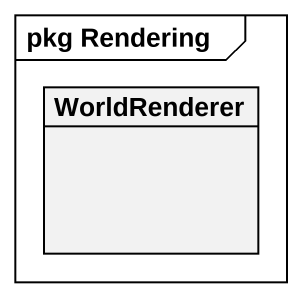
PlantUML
@startuml
mainframe pkg Rendering
hide circle
hide empty members
class WorldRenderer
@enduml
